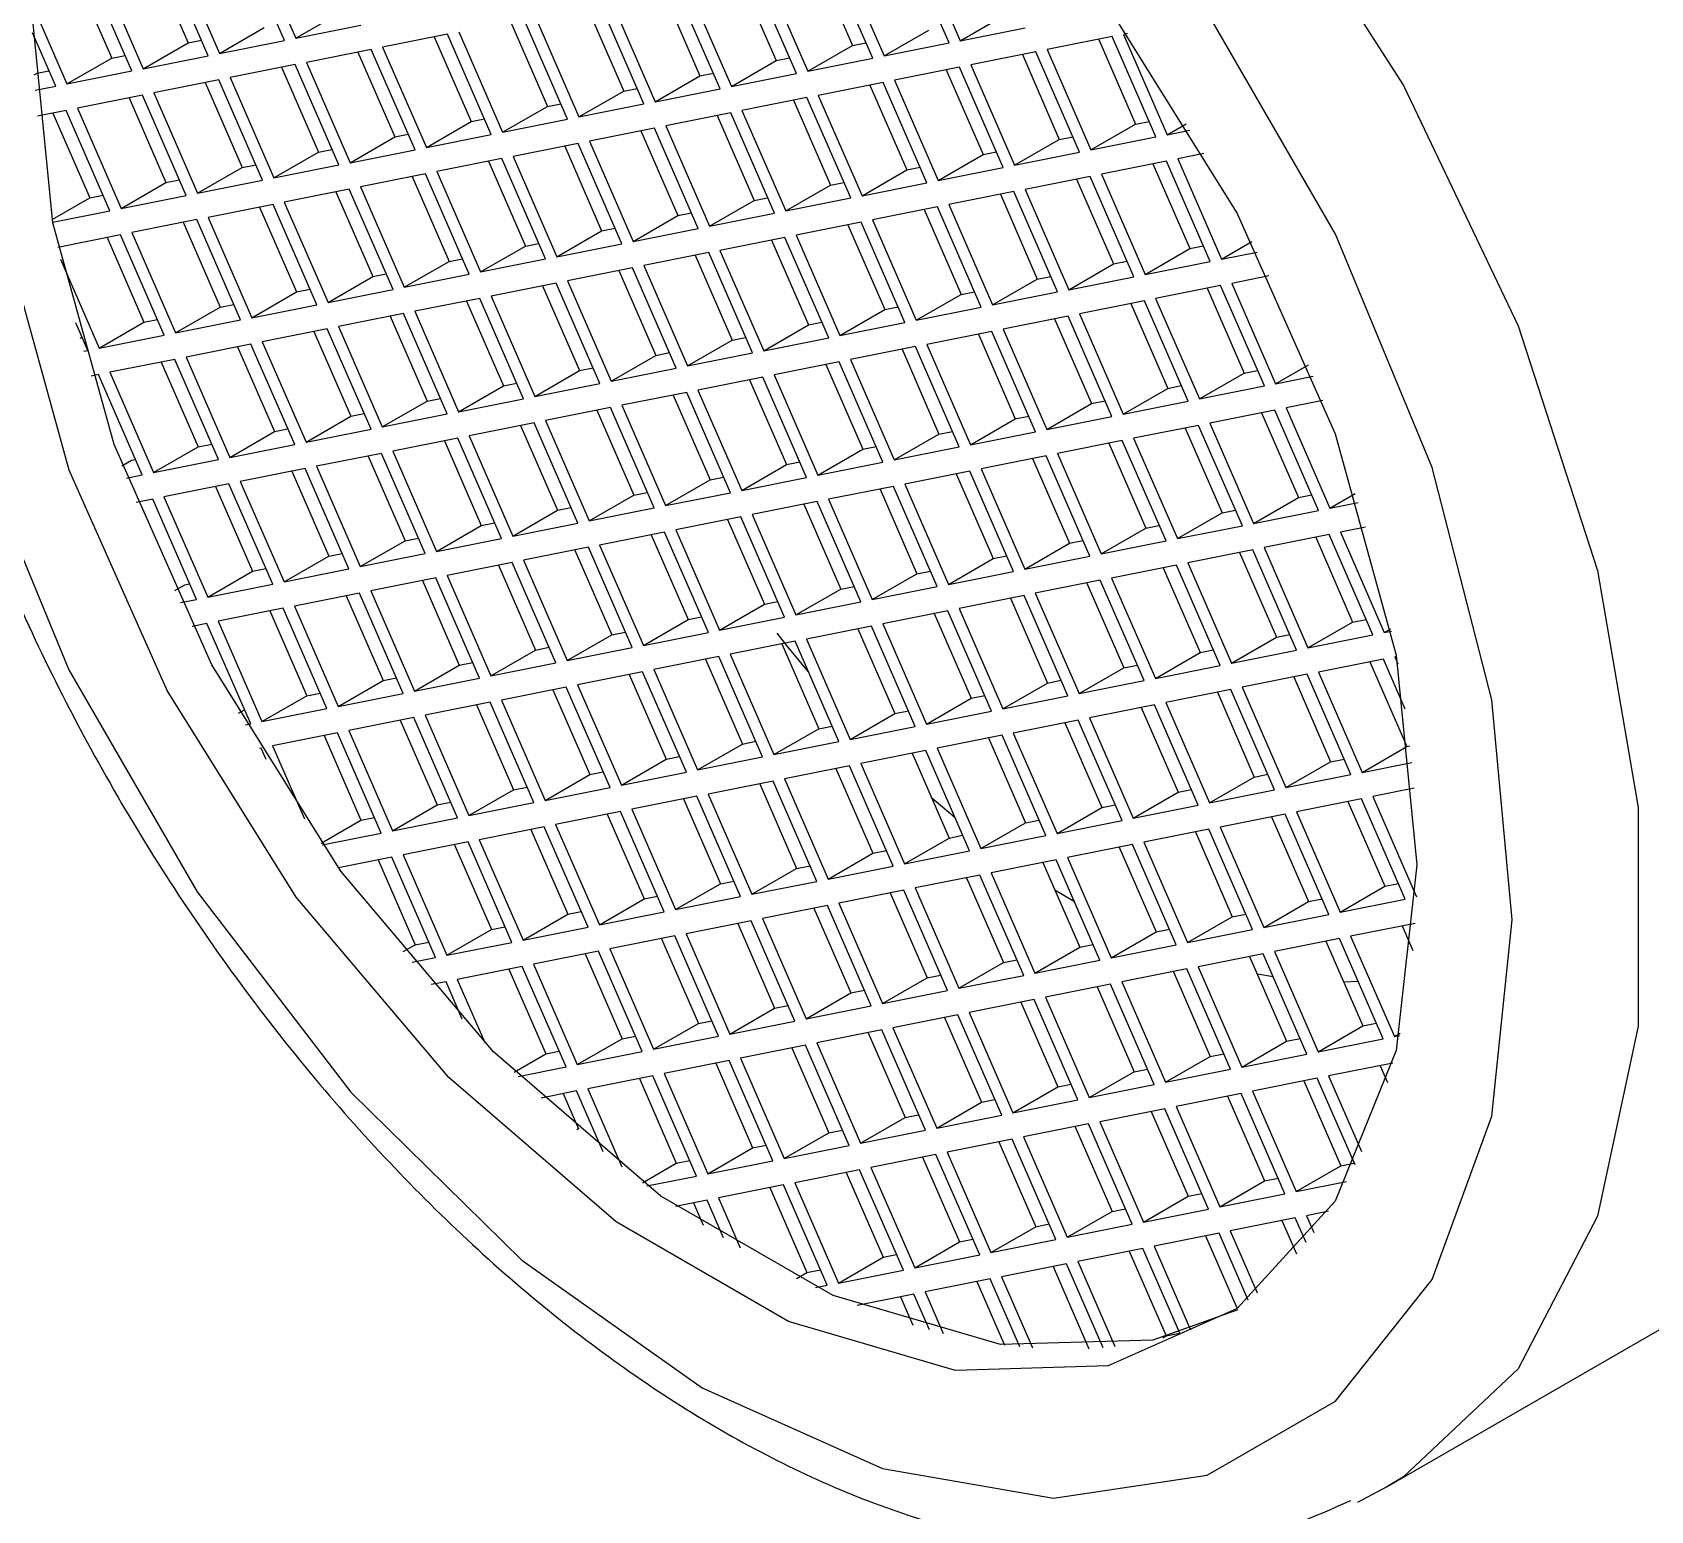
# Model space of a CAD drawing. Header units: millimetres. Extents: x 53 to 380, y 29 to 265.
# Drawn here: x 266.33 to 271.53, y 84.21 to 88.96 of the extents above; entities that cross this region are included whole.
import ezdxf

# ---------------------------------------------------------------- set-up
doc = ezdxf.new("R2010")
doc.units = ezdxf.units.MM

msp = doc.modelspace()

# ---------------------------------------------------------------- linework, layer by layer
at = {"color": 7, "linetype": 'Continuous', "lineweight": 25}
for p, q in [((267.14, 88.9324), (266.9996, 89.2544)), ((267.0359, 89.2616), (267.1763, 88.9397)), ((269.1691, 89.2535), (269.3094, 88.9316)), ((266.7116, 89.1968), (266.8302, 88.9248)), ((266.8951, 88.8835), (266.7548, 89.2054)), ((266.791, 89.2127), (266.9314, 88.8907)), ((269.0283, 88.8754), (268.8879, 89.1974)), ((268.9242, 89.2046), (269.0646, 88.8827)), ((269.2732, 88.9244), (269.1328, 89.2463)), ((266.4667, 89.1479), (266.5853, 88.8758)), ((266.6503, 88.8346), (266.5099, 89.1565)), ((266.5461, 89.1638), (266.6865, 88.8418)), ((268.7834, 88.8265), (268.6431, 89.1485)), ((268.6793, 89.1557), (268.8197, 88.8338)), ((268.8448, 89.1888), (268.9634, 88.9167)), ((268.5386, 88.7776), (268.3982, 89.0995)), ((268.4344, 89.1068), (268.5748, 88.7848)), ((268.5999, 89.1398), (268.7185, 88.8678)), ((266.3302, 89.0485), (266.4417, 88.7929)), ((268.1101, 89.042), (268.2288, 88.7699)), ((268.2937, 88.7287), (268.1533, 89.0506)), ((268.1896, 89.0578), (268.3299, 88.7359)), ((268.355, 89.0909), (268.4736, 88.8189)), ((267.1763, 88.9397), (267.32, 89.0226)), ((267.8653, 88.9931), (267.9839, 88.721)), ((268.0488, 88.6797), (267.9084, 89.0017)), ((267.9447, 89.0089), (268.0851, 88.687)), ((269.3094, 88.9316), (269.4531, 89.0146)), ((266.4054, 88.7856), (266.3307, 88.9569)), ((266.9314, 88.8907), (267.0751, 88.9737)), ((267.1763, 88.9397), (267.3849, 88.9813)), ((267.6636, 88.9528), (267.4549, 88.9111)), ((267.6204, 88.9441), (267.739, 88.6721)), ((267.8039, 88.6308), (267.6636, 88.9528)), ((267.6998, 88.96), (267.8402, 88.6381)), ((269.0646, 88.8827), (269.2083, 88.9656)), ((269.3094, 88.9316), (269.5181, 88.9733)), ((269.7967, 88.9447), (269.5881, 88.903)), ((269.9371, 88.6228), (269.7967, 88.9447)), ((269.8453, 88.9544), (269.833, 88.9519)), ((269.833, 88.9519), (269.9734, 88.63)), ((266.6865, 88.8418), (266.8302, 88.9248)), ((266.8302, 88.9248), (266.8734, 88.9334)), ((266.9314, 88.8907), (267.14, 88.9324)), ((267.4187, 88.9038), (267.2101, 88.8622)), ((267.3755, 88.8952), (267.4941, 88.6232)), ((267.5591, 88.5819), (267.4187, 88.9038)), ((267.4549, 88.9111), (267.5953, 88.5891)), ((268.8197, 88.8338), (268.9634, 88.9167)), ((268.9634, 88.9167), (269.0066, 88.9253)), ((269.0646, 88.8827), (269.2732, 88.9244)), ((269.5519, 88.8958), (269.3432, 88.8541)), ((269.5087, 88.8872), (269.6273, 88.6151)), ((269.6922, 88.5738), (269.5519, 88.8958)), ((269.5881, 88.903), (269.7285, 88.5811)), ((269.7536, 88.9361), (269.8722, 88.664)), ((266.3456, 88.8279), (266.3836, 88.8355)), ((266.4417, 88.7929), (266.5853, 88.8758)), ((266.4417, 88.7929), (266.6503, 88.8346)), ((266.5853, 88.8758), (266.6285, 88.8845)), ((266.6865, 88.8418), (266.8951, 88.8835)), ((267.1738, 88.8549), (266.9652, 88.8132)), ((267.1306, 88.8463), (267.2493, 88.5742)), ((267.3142, 88.533), (267.1738, 88.8549)), ((267.2101, 88.8622), (267.3505, 88.5402)), ((268.5748, 88.7848), (268.7185, 88.8678)), ((268.7185, 88.8678), (268.7617, 88.8764)), ((268.8197, 88.8338), (269.0283, 88.8754)), ((269.307, 88.8469), (269.0984, 88.8052)), ((269.2638, 88.8382), (269.3824, 88.5662)), ((269.4474, 88.5249), (269.307, 88.8469)), ((269.3432, 88.8541), (269.4836, 88.5322)), ((266.3362, 88.8225), (266.3456, 88.8279)), ((266.3396, 88.7725), (266.4054, 88.7856)), ((266.9289, 88.806), (266.7203, 88.7643)), ((266.8858, 88.7974), (267.0044, 88.5253)), ((267.0693, 88.484), (266.9289, 88.806)), ((266.9652, 88.8132), (267.1056, 88.4913)), ((268.3299, 88.7359), (268.4736, 88.8189)), ((268.4736, 88.8189), (268.5168, 88.8275)), ((268.5748, 88.7848), (268.7834, 88.8265)), ((269.0621, 88.7979), (268.8535, 88.7563)), ((269.0189, 88.7893), (269.1376, 88.5173)), ((269.2025, 88.476), (269.0621, 88.7979)), ((269.0984, 88.8052), (269.2387, 88.4832)), ((266.6841, 88.7571), (266.4755, 88.7154)), ((266.6409, 88.7484), (266.7595, 88.4764)), ((266.8244, 88.4351), (266.6841, 88.7571)), ((266.7203, 88.7643), (266.8607, 88.4424)), ((267.9839, 88.721), (268.0271, 88.7296)), ((268.0851, 88.687), (268.2288, 88.7699)), ((268.2288, 88.7699), (268.2719, 88.7786)), ((268.3299, 88.7359), (268.5386, 88.7776)), ((268.8172, 88.749), (268.6086, 88.7073)), ((268.7741, 88.7404), (268.8927, 88.4683)), ((268.9576, 88.4271), (268.8172, 88.749)), ((268.8535, 88.7563), (268.9939, 88.4343)), ((266.4392, 88.7081), (266.3469, 88.6897)), ((266.396, 88.6995), (266.5146, 88.4275)), ((266.5796, 88.3862), (266.4392, 88.7081)), ((266.4755, 88.7154), (266.6158, 88.3934)), ((267.739, 88.6721), (267.7822, 88.6807)), ((267.8402, 88.6381), (267.9839, 88.721)), ((267.8402, 88.6381), (268.0488, 88.6797)), ((268.0851, 88.687), (268.2937, 88.7287)), ((268.5724, 88.7001), (268.3637, 88.6584)), ((268.5292, 88.6915), (268.6478, 88.4194)), ((268.7127, 88.3781), (268.5724, 88.7001)), ((268.6086, 88.7073), (268.749, 88.3854)), ((267.4941, 88.6232), (267.5373, 88.6318)), ((267.5953, 88.5891), (267.739, 88.6721)), ((267.5953, 88.5891), (267.8039, 88.6308)), ((268.3275, 88.6512), (268.1189, 88.6095)), ((268.2843, 88.6425), (268.4029, 88.3705)), ((268.4679, 88.3292), (268.3275, 88.6512)), ((268.3637, 88.6584), (268.5041, 88.3365)), ((269.7285, 88.5811), (269.8722, 88.664)), ((269.8722, 88.664), (269.9154, 88.6727)), ((269.9734, 88.63), (270.0342, 88.6651)), ((269.9734, 88.63), (270.0467, 88.6447)), ((267.1056, 88.4913), (267.2493, 88.5742)), ((267.2493, 88.5742), (267.2924, 88.5829)), ((267.3505, 88.5402), (267.4941, 88.6232)), ((267.3505, 88.5402), (267.5591, 88.5819)), ((268.0826, 88.6022), (267.874, 88.5606)), ((268.0394, 88.5936), (268.1581, 88.3216)), ((268.223, 88.2803), (268.0826, 88.6022)), ((268.1189, 88.6095), (268.2593, 88.2875)), ((269.3824, 88.5662), (269.4256, 88.5748)), ((269.4836, 88.5322), (269.6273, 88.6151)), ((269.4836, 88.5322), (269.6922, 88.5738)), ((269.6273, 88.6151), (269.6705, 88.6237)), ((269.7285, 88.5811), (269.9371, 88.6228)), ((266.8607, 88.4424), (267.0044, 88.5253)), ((267.0044, 88.5253), (267.0476, 88.5339)), ((267.1056, 88.4913), (267.3142, 88.533)), ((267.8377, 88.5533), (267.6291, 88.5116)), ((267.7946, 88.5447), (267.9132, 88.2726)), ((267.9781, 88.2314), (267.8377, 88.5533)), ((267.874, 88.5606), (268.0144, 88.2386)), ((269.1376, 88.5173), (269.1807, 88.5259)), ((269.2387, 88.4832), (269.3824, 88.5662)), ((269.2387, 88.4832), (269.4474, 88.5249)), ((269.9709, 88.5453), (269.7623, 88.5036)), ((269.9277, 88.5366), (270.0464, 88.2646)), ((270.1113, 88.2233), (269.9709, 88.5453)), ((270.0914, 88.5693), (270.0072, 88.5525)), ((270.0072, 88.5525), (270.1476, 88.2306)), ((266.6158, 88.3934), (266.7595, 88.4764)), ((266.7595, 88.4764), (266.8027, 88.485)), ((266.8607, 88.4424), (267.0693, 88.484)), ((267.5929, 88.5044), (267.3843, 88.4627)), ((267.5497, 88.4958), (267.6683, 88.2237)), ((267.7332, 88.1824), (267.5929, 88.5044)), ((267.6291, 88.5116), (267.7695, 88.1897)), ((268.8927, 88.4683), (268.9359, 88.477)), ((268.9939, 88.4343), (269.1376, 88.5173)), ((268.9939, 88.4343), (269.2025, 88.476)), ((269.726, 88.4963), (269.5174, 88.4547)), ((269.6829, 88.4877), (269.8015, 88.2157)), ((269.8664, 88.1744), (269.726, 88.4963)), ((269.7623, 88.5036), (269.9027, 88.1816)), ((266.3946, 88.3582), (266.5146, 88.4275)), ((266.5146, 88.4275), (266.5578, 88.4361)), ((266.6158, 88.3934), (266.8244, 88.4351)), ((267.348, 88.4555), (267.1394, 88.4138)), ((267.3048, 88.4468), (267.4234, 88.1748)), ((267.4884, 88.1335), (267.348, 88.4555)), ((267.3843, 88.4627), (267.5246, 88.1408)), ((268.5041, 88.3365), (268.6478, 88.4194)), ((268.6478, 88.4194), (268.691, 88.428)), ((268.749, 88.3854), (268.8927, 88.4683)), ((268.749, 88.3854), (268.9576, 88.4271)), ((269.4812, 88.4474), (269.2725, 88.4057)), ((269.438, 88.4388), (269.5566, 88.1667)), ((269.6215, 88.1255), (269.4812, 88.4474)), ((269.5174, 88.4547), (269.6578, 88.1327)), ((266.3962, 88.3496), (266.5796, 88.3862)), ((267.1031, 88.4065), (266.8945, 88.3649)), ((267.0599, 88.3979), (267.1786, 88.1259)), ((267.2435, 88.0846), (267.1031, 88.4065)), ((267.1394, 88.4138), (267.2798, 88.0918)), ((268.2593, 88.2875), (268.4029, 88.3705)), ((268.4029, 88.3705), (268.4461, 88.3791)), ((268.5041, 88.3365), (268.7127, 88.3781)), ((269.2363, 88.3985), (269.0277, 88.3568)), ((269.1931, 88.3899), (269.3117, 88.1178)), ((269.3767, 88.0765), (269.2363, 88.3985)), ((269.2725, 88.4057), (269.4129, 88.0838)), ((266.8582, 88.3576), (266.6496, 88.3159)), ((266.6496, 88.3159), (266.79, 87.994)), ((266.8151, 88.349), (266.9337, 88.0769)), ((266.9986, 88.0357), (266.8582, 88.3576)), ((266.8945, 88.3649), (267.0349, 88.0429)), ((268.0144, 88.2386), (268.1581, 88.3216)), ((268.1581, 88.3216), (268.2012, 88.3302)), ((268.2593, 88.2875), (268.4679, 88.3292)), ((268.9914, 88.3496), (268.7828, 88.3079)), ((268.9482, 88.3409), (269.0669, 88.0689)), ((269.1318, 88.0276), (268.9914, 88.3496)), ((269.0277, 88.3568), (269.1681, 88.0349)), ((266.6134, 88.3087), (266.4124, 88.2685)), ((266.5702, 88.3001), (266.6888, 88.028)), ((266.7538, 87.9868), (266.6134, 88.3087)), ((267.7695, 88.1897), (267.9132, 88.2726)), ((267.9132, 88.2726), (267.9564, 88.2813)), ((268.0144, 88.2386), (268.223, 88.2803)), ((268.7465, 88.3006), (268.5379, 88.259)), ((268.7034, 88.292), (268.822, 88.02)), ((268.8869, 87.9787), (268.7465, 88.3006)), ((268.7828, 88.3079), (268.9232, 87.9859)), ((269.9027, 88.1816), (270.0464, 88.2646)), ((270.0464, 88.2646), (270.0895, 88.2732)), ((270.1476, 88.2306), (270.2453, 88.287)), ((266.4204, 88.2311), (266.5451, 87.9451)), ((267.5246, 88.1408), (267.6683, 88.2237)), ((267.6683, 88.2237), (267.7115, 88.2323)), ((267.7695, 88.1897), (267.9781, 88.2314)), ((268.5017, 88.2517), (268.2931, 88.21)), ((268.2931, 88.21), (268.4334, 87.8881)), ((268.4585, 88.2431), (268.5771, 87.971)), ((268.642, 87.9298), (268.5017, 88.2517)), ((268.5379, 88.259), (268.6783, 87.937)), ((269.6578, 88.1327), (269.8015, 88.2157)), ((269.8015, 88.2157), (269.8447, 88.2243)), ((269.9027, 88.1816), (270.1113, 88.2233)), ((270.1476, 88.2306), (270.2622, 88.2535)), ((267.2798, 88.0918), (267.4234, 88.1748)), ((267.4234, 88.1748), (267.4666, 88.1834)), ((267.5246, 88.1408), (267.7332, 88.1824)), ((268.2568, 88.2028), (268.0482, 88.1611)), ((268.0482, 88.1611), (268.1886, 87.8392)), ((268.2136, 88.1942), (268.3322, 87.9221)), ((268.3972, 87.8808), (268.2568, 88.2028)), ((269.4129, 88.0838), (269.5566, 88.1667)), ((269.5566, 88.1667), (269.5998, 88.1754)), ((269.6578, 88.1327), (269.8664, 88.1744)), ((270.2998, 88.1767), (270.1813, 88.153)), ((267.0349, 88.0429), (267.1786, 88.1259)), ((267.1786, 88.1259), (267.2217, 88.1345)), ((267.2798, 88.0918), (267.4884, 88.1335)), ((268.0119, 88.1539), (267.8033, 88.1122)), ((267.8033, 88.1122), (267.9437, 87.7902)), ((267.9687, 88.1452), (268.0874, 87.8732)), ((268.1523, 87.8319), (268.0119, 88.1539)), ((269.1681, 88.0349), (269.3117, 88.1178)), ((269.3117, 88.1178), (269.3549, 88.1264)), ((269.4129, 88.0838), (269.6215, 88.1255)), ((270.1451, 88.1458), (269.9365, 88.1041)), ((270.1019, 88.1372), (270.2205, 87.8651)), ((270.2855, 87.8239), (270.1451, 88.1458)), ((270.1813, 88.153), (270.3217, 87.8311)), ((266.79, 87.994), (266.9337, 88.0769)), ((266.9337, 88.0769), (266.9769, 88.0856)), ((267.0349, 88.0429), (267.2435, 88.0846)), ((267.5222, 88.056), (267.3136, 88.0143)), ((267.6626, 87.7341), (267.5222, 88.056)), ((267.767, 88.1049), (267.5584, 88.0633)), ((267.5584, 88.0633), (267.6988, 87.7413)), ((267.7239, 88.0963), (267.8425, 87.8243)), ((267.9074, 87.783), (267.767, 88.1049)), ((268.9232, 87.9859), (269.0669, 88.0689)), ((269.0669, 88.0689), (269.11, 88.0775)), ((269.1681, 88.0349), (269.3767, 88.0765)), ((269.9002, 88.0969), (269.6916, 88.0552)), ((269.6916, 88.0552), (269.832, 87.7333)), ((269.857, 88.0883), (269.9757, 87.8162)), ((270.0406, 87.7749), (269.9002, 88.0969)), ((269.9365, 88.1041), (270.0769, 87.7822)), ((266.5089, 87.9378), (266.4704, 88.0262)), ((266.5451, 87.9451), (266.6888, 88.028)), ((266.6888, 88.028), (266.732, 88.0366)), ((266.79, 87.994), (266.9986, 88.0357)), ((267.2773, 88.0071), (267.0687, 87.9654)), ((267.4177, 87.6852), (267.2773, 88.0071)), ((267.3136, 88.0143), (267.4539, 87.6924)), ((267.479, 88.0474), (267.5976, 87.7753)), ((268.6783, 87.937), (268.822, 88.02)), ((268.822, 88.02), (268.8652, 88.0286)), ((268.9232, 87.9859), (269.1318, 88.0276)), ((269.6553, 88.048), (269.4467, 88.0063)), ((269.4467, 88.0063), (269.5871, 87.6843)), ((269.6122, 88.0393), (269.7308, 87.7673)), ((269.7957, 87.726), (269.6553, 88.048)), ((266.4839, 87.9768), (266.4903, 87.9804)), ((266.5451, 87.9451), (266.7538, 87.9868)), ((267.0324, 87.9582), (266.8238, 87.9165)), ((267.1728, 87.6362), (267.0324, 87.9582)), ((267.0687, 87.9654), (267.2091, 87.6435)), ((267.2341, 87.9985), (267.3528, 87.7264)), ((268.4334, 87.8881), (268.5771, 87.971)), ((268.5771, 87.971), (268.6203, 87.9797)), ((268.6783, 87.937), (268.8869, 87.9787)), ((269.1656, 87.9501), (268.957, 87.9084)), ((269.306, 87.6282), (269.1656, 87.9501)), ((269.4105, 87.999), (269.2019, 87.9574)), ((269.2019, 87.9574), (269.3422, 87.6354)), ((269.3673, 87.9904), (269.4859, 87.7184)), ((269.5508, 87.6771), (269.4105, 87.999)), ((266.4958, 87.9352), (266.5089, 87.9378)), ((266.7876, 87.9092), (266.5789, 87.8676)), ((266.7444, 87.9006), (266.863, 87.6286)), ((266.9279, 87.5873), (266.7876, 87.9092)), ((266.8238, 87.9165), (266.9642, 87.5945)), ((266.9893, 87.9495), (267.1079, 87.6775)), ((268.1886, 87.8392), (268.3322, 87.9221)), ((268.3322, 87.9221), (268.3754, 87.9307)), ((268.4334, 87.8881), (268.642, 87.9298)), ((268.9207, 87.9012), (268.7121, 87.8595)), ((269.0611, 87.5792), (268.9207, 87.9012)), ((268.957, 87.9084), (269.0974, 87.5865)), ((269.1224, 87.9415), (269.241, 87.6694)), ((266.5427, 87.8603), (266.5196, 87.8557)), ((266.6831, 87.5384), (266.5427, 87.8603)), ((266.5789, 87.8676), (266.7193, 87.5456)), ((267.9437, 87.7902), (268.0874, 87.8732)), ((268.0874, 87.8732), (268.1305, 87.8818)), ((268.1886, 87.8392), (268.3972, 87.8808)), ((268.6758, 87.8523), (268.4672, 87.8106)), ((268.8162, 87.5303), (268.6758, 87.8523)), ((268.7121, 87.8595), (268.8525, 87.5376)), ((268.8775, 87.8926), (268.9962, 87.6205)), ((270.0769, 87.7822), (270.2205, 87.8651)), ((270.2205, 87.8651), (270.2637, 87.8738)), ((270.3217, 87.8311), (270.427, 87.8919)), ((270.3217, 87.8311), (270.442, 87.8551)), ((267.6988, 87.7413), (267.8425, 87.8243)), ((267.8425, 87.8243), (267.8857, 87.8329)), ((267.9437, 87.7902), (268.1523, 87.8319)), ((268.431, 87.8033), (268.2224, 87.7617)), ((268.3878, 87.7947), (268.5064, 87.5227)), ((268.5714, 87.4814), (268.431, 87.8033)), ((268.4672, 87.8106), (268.6076, 87.4886)), ((268.6327, 87.8436), (268.7513, 87.5716)), ((269.832, 87.7333), (269.9757, 87.8162)), ((269.9757, 87.8162), (270.0188, 87.8248)), ((270.0769, 87.7822), (270.2855, 87.8239)), ((267.4539, 87.6924), (267.5976, 87.7753)), ((267.5976, 87.7753), (267.6408, 87.784)), ((267.6988, 87.7413), (267.9074, 87.783)), ((268.1861, 87.7544), (267.9775, 87.7127)), ((268.1429, 87.7458), (268.2616, 87.4737)), ((268.3265, 87.4325), (268.1861, 87.7544)), ((268.2224, 87.7617), (268.3627, 87.4397)), ((269.5871, 87.6843), (269.7308, 87.7673)), ((269.7308, 87.7673), (269.774, 87.7759)), ((269.832, 87.7333), (270.0406, 87.7749)), ((270.3193, 87.7464), (270.1107, 87.7047)), ((270.4596, 87.4244), (270.3193, 87.7464)), ((270.4727, 87.777), (270.3555, 87.7536)), ((270.3555, 87.7536), (270.4959, 87.4317)), ((267.2091, 87.6435), (267.3528, 87.7264)), ((267.3528, 87.7264), (267.3959, 87.735)), ((267.4539, 87.6924), (267.6626, 87.7341)), ((267.9412, 87.7055), (267.7326, 87.6638)), ((267.8981, 87.6969), (268.0167, 87.4248)), ((268.0816, 87.3836), (267.9412, 87.7055)), ((267.9775, 87.7127), (268.1179, 87.3908)), ((269.3422, 87.6354), (269.4859, 87.7184)), ((269.4859, 87.7184), (269.5291, 87.727)), ((269.5871, 87.6843), (269.7957, 87.726)), ((270.0744, 87.6974), (269.8658, 87.6558)), ((270.2148, 87.3755), (270.0744, 87.6974)), ((270.1107, 87.7047), (270.251, 87.3827)), ((270.2761, 87.7377), (270.3947, 87.4657)), ((266.9642, 87.5945), (267.1079, 87.6775)), ((267.1079, 87.6775), (267.151, 87.6861)), ((267.2091, 87.6435), (267.4177, 87.6852)), ((267.6964, 87.6566), (267.4877, 87.6149)), ((267.6532, 87.6479), (267.7718, 87.3759)), ((267.8367, 87.3346), (267.6964, 87.6566)), ((267.7326, 87.6638), (267.873, 87.3419)), ((269.0974, 87.5865), (269.241, 87.6694)), ((269.241, 87.6694), (269.2842, 87.6781)), ((269.3422, 87.6354), (269.5508, 87.6771)), ((269.8295, 87.6485), (269.6209, 87.6068)), ((269.7863, 87.6399), (269.905, 87.3678)), ((269.9699, 87.3266), (269.8295, 87.6485)), ((269.8658, 87.6558), (270.0062, 87.3338)), ((270.0312, 87.6888), (270.1498, 87.4168)), ((266.649, 87.5858), (266.6613, 87.5883)), ((266.7193, 87.5456), (266.863, 87.6286)), ((266.7193, 87.5456), (266.9279, 87.5873)), ((266.863, 87.6286), (266.9062, 87.6372)), ((266.9642, 87.5945), (267.1728, 87.6362)), ((267.4515, 87.6076), (267.2429, 87.566)), ((267.4083, 87.599), (267.5269, 87.327)), ((267.5919, 87.2857), (267.4515, 87.6076)), ((267.4877, 87.6149), (267.6281, 87.2929)), ((268.8525, 87.5376), (268.9962, 87.6205)), ((268.9962, 87.6205), (269.0393, 87.6291)), ((269.0974, 87.5865), (269.306, 87.6282)), ((269.5846, 87.5996), (269.376, 87.5579)), ((269.5415, 87.591), (269.6601, 87.3189)), ((269.725, 87.2776), (269.5846, 87.5996)), ((269.6209, 87.6068), (269.7613, 87.2849)), ((266.6181, 87.568), (266.649, 87.5858)), ((266.6331, 87.5284), (266.6831, 87.5384)), ((267.2066, 87.5587), (266.998, 87.517)), ((267.1634, 87.5501), (267.2821, 87.278)), ((267.347, 87.2368), (267.2066, 87.5587)), ((267.2429, 87.566), (267.3832, 87.244)), ((268.6076, 87.4886), (268.7513, 87.5716)), ((268.7513, 87.5716), (268.7945, 87.5802)), ((268.8525, 87.5376), (269.0611, 87.5792)), ((269.3398, 87.5507), (269.1312, 87.509)), ((269.2966, 87.542), (269.4152, 87.27)), ((269.4802, 87.2287), (269.3398, 87.5507)), ((269.376, 87.5579), (269.5164, 87.236)), ((266.9617, 87.5098), (266.7531, 87.4681)), ((266.9186, 87.5012), (267.0372, 87.2291)), ((267.1021, 87.1879), (266.9617, 87.5098)), ((266.998, 87.517), (267.1384, 87.1951)), ((268.2616, 87.4737), (268.3047, 87.4824)), ((268.3627, 87.4397), (268.5064, 87.5227)), ((268.5064, 87.5227), (268.5496, 87.5313)), ((268.6076, 87.4886), (268.8162, 87.5303)), ((269.0949, 87.5017), (268.8863, 87.4601)), ((269.0517, 87.4931), (269.1704, 87.2211)), ((269.2353, 87.1798), (269.0949, 87.5017)), ((269.1312, 87.509), (269.2715, 87.187)), ((266.7169, 87.4609), (266.6639, 87.4503)), ((266.8572, 87.1389), (266.7169, 87.4609)), ((266.7531, 87.4681), (266.8935, 87.1462)), ((268.0167, 87.4248), (268.0599, 87.4334)), ((268.1179, 87.3908), (268.2616, 87.4737)), ((268.1179, 87.3908), (268.3265, 87.4325)), ((268.3627, 87.4397), (268.5714, 87.4814)), ((268.85, 87.4528), (268.6414, 87.4111)), ((268.8069, 87.4442), (268.9255, 87.1721)), ((268.9904, 87.1309), (268.85, 87.4528)), ((268.8863, 87.4601), (269.0267, 87.1381)), ((270.251, 87.3827), (270.3947, 87.4657)), ((270.3947, 87.4657), (270.4379, 87.4743)), ((270.4959, 87.4317), (270.5772, 87.4786)), ((270.4959, 87.4317), (270.5862, 87.4497)), ((267.7718, 87.3759), (267.815, 87.3845)), ((267.873, 87.3419), (268.0167, 87.4248)), ((267.873, 87.3419), (268.0816, 87.3836)), ((268.6052, 87.4039), (268.3965, 87.3622)), ((268.562, 87.3953), (268.6806, 87.1232)), ((268.7455, 87.082), (268.6052, 87.4039)), ((268.6414, 87.4111), (268.7818, 87.0892)), ((270.0062, 87.3338), (270.1498, 87.4168)), ((270.1498, 87.4168), (270.193, 87.4254)), ((270.251, 87.3827), (270.4596, 87.4244)), ((267.3832, 87.244), (267.5269, 87.327)), ((267.5269, 87.327), (267.5701, 87.3356)), ((267.6281, 87.2929), (267.7718, 87.3759)), ((267.6281, 87.2929), (267.8367, 87.3346)), ((268.3603, 87.355), (268.1517, 87.3133)), ((268.3171, 87.3463), (268.4357, 87.0743)), ((268.5007, 87.033), (268.3603, 87.355)), ((268.3965, 87.3622), (268.5369, 87.0403)), ((269.6601, 87.3189), (269.7033, 87.3275)), ((269.7613, 87.2849), (269.905, 87.3678)), ((269.7613, 87.2849), (269.9699, 87.3266)), ((269.905, 87.3678), (269.9481, 87.3765)), ((270.0062, 87.3338), (270.2148, 87.3755)), ((270.4934, 87.3469), (270.2848, 87.3052)), ((270.4503, 87.3383), (270.5689, 87.0662)), ((270.6338, 87.025), (270.4934, 87.3469)), ((270.61, 87.3702), (270.5297, 87.3542)), ((270.5297, 87.3542), (270.6701, 87.0322)), ((267.1384, 87.1951), (267.2821, 87.278)), ((267.2821, 87.278), (267.3252, 87.2867)), ((267.3832, 87.244), (267.5919, 87.2857)), ((268.1154, 87.306), (267.9068, 87.2644)), ((268.0722, 87.2974), (268.1909, 87.0254)), ((268.2558, 86.9841), (268.1154, 87.306)), ((268.1517, 87.3133), (268.292, 86.9913)), ((269.4152, 87.27), (269.4584, 87.2786)), ((269.5164, 87.236), (269.6601, 87.3189)), ((269.5164, 87.236), (269.725, 87.2776)), ((270.2486, 87.298), (270.04, 87.2563)), ((270.2054, 87.2894), (270.324, 87.0173)), ((270.389, 86.976), (270.2486, 87.298)), ((270.2848, 87.3052), (270.4252, 86.9833)), ((266.8935, 87.1462), (267.0372, 87.2291)), ((267.0372, 87.2291), (267.0804, 87.2377)), ((267.1384, 87.1951), (267.347, 87.2368)), ((267.8705, 87.2571), (267.6619, 87.2154)), ((267.8274, 87.2485), (267.946, 86.9764)), ((268.0109, 86.9352), (267.8705, 87.2571)), ((267.9068, 87.2644), (268.0472, 86.9424)), ((269.1704, 87.2211), (269.2135, 87.2297)), ((269.2715, 87.187), (269.4152, 87.27)), ((269.2715, 87.187), (269.4802, 87.2287)), ((270.0037, 87.2491), (269.7951, 87.2074)), ((269.9605, 87.2404), (270.0792, 86.9684)), ((270.1441, 86.9271), (270.0037, 87.2491)), ((270.04, 87.2563), (270.1803, 86.9344)), ((266.7878, 87.1672), (266.8199, 87.1857)), ((266.8199, 87.1857), (266.8355, 87.1888)), ((266.8935, 87.1462), (267.1021, 87.1879)), ((267.6257, 87.2082), (267.417, 87.1665)), ((267.5825, 87.1996), (267.7011, 86.9275)), ((267.766, 86.8863), (267.6257, 87.2082)), ((267.6619, 87.2154), (267.8023, 86.8935)), ((268.7818, 87.0892), (268.9255, 87.1721)), ((268.9255, 87.1721), (268.9687, 87.1808)), ((269.0267, 87.1381), (269.1704, 87.2211)), ((269.0267, 87.1381), (269.2353, 87.1798)), ((269.7588, 87.2001), (269.5502, 87.1585)), ((269.7157, 87.1915), (269.8343, 86.9195)), ((269.8992, 86.8782), (269.7588, 87.2001)), ((269.7951, 87.2074), (269.9355, 86.8854)), ((266.8061, 87.1287), (266.8572, 87.1389)), ((267.3808, 87.1593), (267.1722, 87.1176)), ((267.3376, 87.1506), (267.4562, 86.8786)), ((267.5212, 86.8373), (267.3808, 87.1593)), ((267.417, 87.1665), (267.5574, 86.8446)), ((268.5369, 87.0403), (268.6806, 87.1232)), ((268.6806, 87.1232), (268.7238, 87.1318)), ((268.7818, 87.0892), (268.9904, 87.1309)), ((269.514, 87.1512), (269.3053, 87.1095)), ((269.4708, 87.1426), (269.5894, 86.8705)), ((269.6543, 86.8293), (269.514, 87.1512)), ((269.5502, 87.1585), (269.6906, 86.8365)), ((267.1359, 87.1103), (266.9273, 87.0687)), ((266.9273, 87.0687), (267.0677, 86.7467)), ((267.0927, 87.1017), (267.2114, 86.8297)), ((267.2763, 86.7884), (267.1359, 87.1103)), ((267.1722, 87.1176), (267.3126, 86.7957)), ((268.292, 86.9913), (268.4357, 87.0743)), ((268.4357, 87.0743), (268.4789, 87.0829)), ((268.5369, 87.0403), (268.7455, 87.082)), ((269.2691, 87.1023), (269.0605, 87.0606)), ((269.2259, 87.0937), (269.3445, 86.8216)), ((269.4095, 86.7804), (269.2691, 87.1023)), ((269.3053, 87.1095), (269.4457, 86.7876)), ((270.5689, 87.0662), (270.6121, 87.0749)), ((266.891, 87.0614), (266.8438, 87.052)), ((267.0314, 86.7395), (266.891, 87.0614)), ((268.0472, 86.9424), (268.1909, 87.0254)), ((268.1909, 87.0254), (268.234, 87.034)), ((268.292, 86.9913), (268.5007, 87.033)), ((269.0242, 87.0534), (268.8156, 87.0117)), ((268.981, 87.0447), (269.0997, 86.7727)), ((269.1646, 86.7314), (269.0242, 87.0534)), ((269.0605, 87.0606), (269.2009, 86.7387)), ((270.1803, 86.9344), (270.324, 87.0173)), ((270.324, 87.0173), (270.3672, 87.0259)), ((270.4252, 86.9833), (270.5689, 87.0662)), ((270.4252, 86.9833), (270.6338, 87.025)), ((270.6701, 87.0322), (270.6916, 87.0446)), ((270.6701, 87.0322), (270.6933, 87.0368)), ((267.8023, 86.8935), (267.946, 86.9764)), ((267.946, 86.9764), (267.9892, 86.9851)), ((268.0472, 86.9424), (268.2558, 86.9841)), ((268.7793, 87.0044), (268.5707, 86.9628)), ((268.5707, 86.9628), (268.7111, 86.6408)), ((268.7362, 86.9958), (268.8548, 86.7238)), ((268.9197, 86.6825), (268.7793, 87.0044)), ((268.8156, 87.0117), (268.956, 86.6897)), ((269.9355, 86.8854), (270.0792, 86.9684)), ((270.0792, 86.9684), (270.1223, 86.977)), ((270.1803, 86.9344), (270.389, 86.976)), ((267.5574, 86.8446), (267.7011, 86.9275)), ((267.7011, 86.9275), (267.7443, 86.9361)), ((267.8023, 86.8935), (268.0109, 86.9352)), ((268.5345, 86.9555), (268.3258, 86.9138)), ((268.3258, 86.9138), (268.4662, 86.5919)), ((268.4913, 86.9469), (268.6099, 86.6748)), ((268.6748, 86.6336), (268.5345, 86.9555)), ((269.6906, 86.8365), (269.8343, 86.9195)), ((269.8343, 86.9195), (269.8775, 86.9281)), ((269.9355, 86.8854), (270.1441, 86.9271)), ((270.6676, 86.9475), (270.459, 86.9058)), ((270.6245, 86.9388), (270.7431, 86.6668)), ((270.7377, 86.7868), (270.6676, 86.9475)), ((270.7094, 86.9558), (270.7039, 86.9547)), ((270.7039, 86.9547), (270.7139, 86.9318)), ((267.3126, 86.7957), (267.4562, 86.8786)), ((267.4562, 86.8786), (267.4994, 86.8872)), ((267.5574, 86.8446), (267.766, 86.8863)), ((268.2896, 86.9066), (268.081, 86.8649)), ((268.081, 86.8649), (268.2214, 86.543)), ((268.2464, 86.898), (268.365, 86.6259)), ((268.43, 86.5847), (268.2896, 86.9066)), ((269.4457, 86.7876), (269.5894, 86.8705)), ((269.5894, 86.8705), (269.6326, 86.8792)), ((269.6906, 86.8365), (269.8992, 86.8782)), ((270.4228, 86.8985), (270.2141, 86.8569)), ((270.3796, 86.8899), (270.4982, 86.6179)), ((270.5631, 86.5766), (270.4228, 86.8985)), ((270.459, 86.9058), (270.5994, 86.5838)), ((267.0677, 86.7467), (267.2114, 86.8297)), ((267.2114, 86.8297), (267.2545, 86.8383)), ((267.3126, 86.7957), (267.5212, 86.8373)), ((267.7998, 86.8087), (267.5912, 86.7671)), ((267.9402, 86.4868), (267.7998, 86.8087)), ((268.0447, 86.8577), (267.8361, 86.816)), ((267.8361, 86.816), (267.9765, 86.4941)), ((268.0015, 86.849), (268.1202, 86.577)), ((268.1851, 86.5357), (268.0447, 86.8577)), ((269.2009, 86.7387), (269.3445, 86.8216)), ((269.3445, 86.8216), (269.3877, 86.8302)), ((269.4457, 86.7876), (269.6543, 86.8293)), ((270.1779, 86.8496), (269.9693, 86.8079)), ((269.9693, 86.8079), (270.1097, 86.486)), ((270.1347, 86.841), (270.2533, 86.5689)), ((270.3183, 86.5277), (270.1779, 86.8496)), ((270.2141, 86.8569), (270.3545, 86.5349)), ((266.9928, 86.7742), (267.0116, 86.785)), ((267.0677, 86.7467), (267.2763, 86.7884)), ((267.555, 86.7598), (267.3464, 86.7181)), ((267.6953, 86.4379), (267.555, 86.7598)), ((267.5912, 86.7671), (267.7316, 86.4451)), ((267.7567, 86.8001), (267.8753, 86.5281)), ((268.956, 86.6897), (269.0997, 86.7727)), ((269.0997, 86.7727), (269.1428, 86.7813)), ((269.2009, 86.7387), (269.4095, 86.7804)), ((269.933, 86.8007), (269.7244, 86.759)), ((269.7244, 86.759), (269.8648, 86.4371)), ((269.8898, 86.7921), (270.0085, 86.52)), ((270.0734, 86.4788), (269.933, 86.8007)), ((267.0147, 86.7362), (267.0314, 86.7395)), ((267.3101, 86.7109), (267.1015, 86.6692)), ((267.4505, 86.389), (267.3101, 86.7109)), ((267.3464, 86.7181), (267.4867, 86.3962)), ((267.5118, 86.7512), (267.6304, 86.4792)), ((268.7111, 86.6408), (268.8548, 86.7238)), ((268.8548, 86.7238), (268.898, 86.7324)), ((268.956, 86.6897), (269.1646, 86.7314)), ((269.6881, 86.7518), (269.4795, 86.7101)), ((269.4795, 86.7101), (269.6199, 86.3882)), ((269.645, 86.7431), (269.7636, 86.4711)), ((269.8285, 86.4298), (269.6881, 86.7518)), ((267.0652, 86.662), (267.0595, 86.6608)), ((267.0814, 86.6248), (267.0652, 86.662)), ((267.1015, 86.6692), (267.2039, 86.4343)), ((267.2669, 86.7023), (267.3855, 86.4302)), ((268.4662, 86.5919), (268.6099, 86.6748)), ((268.6099, 86.6748), (268.6531, 86.6835)), ((268.7111, 86.6408), (268.9197, 86.6825)), ((269.1984, 86.6539), (268.9898, 86.6122)), ((269.3388, 86.332), (269.1984, 86.6539)), ((269.4433, 86.7028), (269.2347, 86.6612)), ((269.2347, 86.6612), (269.375, 86.3392)), ((269.4001, 86.6942), (269.5187, 86.4222)), ((269.5836, 86.3809), (269.4433, 86.7028)), ((270.5994, 86.5838), (270.7431, 86.6668)), ((270.7431, 86.6668), (270.753, 86.6688)), ((268.2214, 86.543), (268.365, 86.6259)), ((268.365, 86.6259), (268.4082, 86.6346)), ((268.4662, 86.5919), (268.6748, 86.6336)), ((268.9535, 86.605), (268.7449, 86.5633)), ((269.0939, 86.2831), (268.9535, 86.605)), ((268.9898, 86.6122), (269.1302, 86.2903)), ((269.1552, 86.6453), (269.2738, 86.3732)), ((270.3545, 86.5349), (270.4982, 86.6179)), ((270.4982, 86.6179), (270.5414, 86.6265)), ((270.5994, 86.5838), (270.7586, 86.6157)), ((267.9765, 86.4941), (268.1202, 86.577)), ((268.1202, 86.577), (268.1633, 86.5856)), ((268.2214, 86.543), (268.43, 86.5847)), ((268.7086, 86.5561), (268.5, 86.5144)), ((268.6655, 86.5474), (268.7841, 86.2754)), ((268.849, 86.2341), (268.7086, 86.5561)), ((268.7449, 86.5633), (268.8853, 86.2414)), ((268.9103, 86.5964), (269.029, 86.3243)), ((270.1097, 86.486), (270.2533, 86.5689)), ((270.2533, 86.5689), (270.2965, 86.5776)), ((270.3545, 86.5349), (270.5631, 86.5766)), ((267.7316, 86.4451), (267.8753, 86.5281)), ((267.8753, 86.5281), (267.9185, 86.5367)), ((267.9765, 86.4941), (268.1851, 86.5357)), ((268.4638, 86.5071), (268.2552, 86.4655)), ((268.4206, 86.4985), (268.5392, 86.2265)), ((268.6041, 86.1852), (268.4638, 86.5071)), ((268.5, 86.5144), (268.6404, 86.1925)), ((269.2927, 86.4376), (269.2181, 86.5012)), ((269.8648, 86.4371), (270.0085, 86.52)), ((270.0085, 86.52), (270.0516, 86.5286)), ((270.1097, 86.486), (270.3183, 86.5277)), ((270.5969, 86.4991), (270.3883, 86.4574)), ((270.7373, 86.1772), (270.5969, 86.4991)), ((270.7659, 86.5328), (270.6332, 86.5063)), ((270.6332, 86.5063), (270.7735, 86.1845)), ((267.4867, 86.3962), (267.6304, 86.4792)), ((267.6304, 86.4792), (267.6736, 86.4878)), ((267.7316, 86.4451), (267.9402, 86.4868)), ((268.2189, 86.4582), (268.0103, 86.4165)), ((268.1757, 86.4496), (268.2943, 86.1776)), ((268.3593, 86.1363), (268.2189, 86.4582)), ((268.2552, 86.4655), (268.3955, 86.1435)), ((269.6199, 86.3882), (269.7636, 86.4711)), ((269.7636, 86.4711), (269.8068, 86.4797)), ((269.8648, 86.4371), (270.0734, 86.4788)), ((270.3521, 86.4502), (270.1435, 86.4085)), ((270.4924, 86.1282), (270.3521, 86.4502)), ((270.3883, 86.4574), (270.5287, 86.1355)), ((270.5538, 86.4905), (270.6724, 86.2184)), ((267.2574, 86.3562), (267.3855, 86.4302)), ((267.3855, 86.4302), (267.4287, 86.4389)), ((267.4867, 86.3962), (267.6953, 86.4379)), ((267.974, 86.4093), (267.7654, 86.3676)), ((267.9308, 86.4007), (268.0495, 86.1286)), ((268.1144, 86.0874), (267.974, 86.4093)), ((268.0103, 86.4165), (268.1507, 86.0946)), ((269.375, 86.3392), (269.5187, 86.4222)), ((269.5187, 86.4222), (269.5619, 86.4308)), ((269.6199, 86.3882), (269.8285, 86.4298)), ((270.1072, 86.4012), (269.8986, 86.3596)), ((270.064, 86.3926), (270.1826, 86.1206)), ((270.2476, 86.0793), (270.1072, 86.4012)), ((270.1435, 86.4085), (270.2838, 86.0865)), ((270.3089, 86.4415), (270.4275, 86.1695)), ((267.261, 86.3511), (267.4505, 86.389)), ((267.7291, 86.3604), (267.5205, 86.3187)), ((267.686, 86.3517), (267.8046, 86.0797)), ((267.8695, 86.0384), (267.7291, 86.3604)), ((267.7654, 86.3676), (267.9058, 86.0457)), ((269.1302, 86.2903), (269.2738, 86.3732)), ((269.2738, 86.3732), (269.317, 86.3819)), ((269.375, 86.3392), (269.5836, 86.3809)), ((269.8623, 86.3523), (269.6537, 86.3106)), ((269.8191, 86.3437), (269.9378, 86.0716)), ((270.0027, 86.0304), (269.8623, 86.3523)), ((269.8986, 86.3596), (270.039, 86.0376)), ((267.4843, 86.3114), (267.3134, 86.2773)), ((267.4411, 86.3028), (267.5597, 86.0308)), ((267.6247, 85.9895), (267.4843, 86.3114)), ((267.5205, 86.3187), (267.6609, 85.9968)), ((268.8853, 86.2414), (269.029, 86.3243)), ((269.029, 86.3243), (269.0721, 86.3329)), ((269.1302, 86.2903), (269.3388, 86.332)), ((269.6174, 86.3034), (269.4088, 86.2617)), ((269.5743, 86.2948), (269.6929, 86.0227)), ((269.7578, 85.9815), (269.6174, 86.3034)), ((269.6537, 86.3106), (269.7941, 85.9887)), ((268.6404, 86.1925), (268.7841, 86.2754)), ((268.7841, 86.2754), (268.8273, 86.284)), ((268.8853, 86.2414), (269.0939, 86.2831)), ((269.3726, 86.2545), (269.164, 86.2128)), ((269.3294, 86.2458), (269.448, 85.9738)), ((269.5129, 85.9325), (269.3726, 86.2545)), ((269.4088, 86.2617), (269.5492, 85.9398)), ((268.2943, 86.1776), (268.3375, 86.1862)), ((268.3955, 86.1435), (268.5392, 86.2265)), ((268.3955, 86.1435), (268.6041, 86.1852)), ((268.5392, 86.2265), (268.5824, 86.2351)), ((268.6404, 86.1925), (268.849, 86.2341)), ((269.1277, 86.2055), (268.9191, 86.1639)), ((269.0845, 86.1969), (269.2031, 85.9249)), ((269.2681, 85.8836), (269.1277, 86.2055)), ((269.164, 86.2128), (269.3043, 85.8909)), ((269.6765, 86.1679), (269.6129, 86.2062)), ((270.5287, 86.1355), (270.6724, 86.2184)), ((270.6724, 86.2184), (270.7156, 86.227)), ((268.0495, 86.1286), (268.0926, 86.1373)), ((268.1507, 86.0946), (268.2943, 86.1776)), ((268.1507, 86.0946), (268.3593, 86.1363)), ((268.8828, 86.1566), (268.6742, 86.1149)), ((268.8396, 86.148), (268.9583, 85.876)), ((269.0232, 85.8347), (268.8828, 86.1566)), ((268.9191, 86.1639), (269.0595, 85.8419)), ((270.2838, 86.0865), (270.4275, 86.1695)), ((270.4275, 86.1695), (270.4707, 86.1781)), ((270.5287, 86.1355), (270.7373, 86.1772)), ((270.6787, 84.2908), (273.8781, 86.1377)), ((267.6609, 85.9968), (267.8046, 86.0797)), ((267.8046, 86.0797), (267.8478, 86.0883)), ((267.9058, 86.0457), (268.0495, 86.1286)), ((267.9058, 86.0457), (268.1144, 86.0874)), ((268.6379, 86.1077), (268.4293, 86.066)), ((268.5948, 86.0991), (268.7134, 85.827)), ((268.7783, 85.7858), (268.6379, 86.1077)), ((268.6742, 86.1149), (268.8146, 85.793)), ((269.9378, 86.0716), (269.9809, 86.0803)), ((270.039, 86.0376), (270.1826, 86.1206)), ((270.1826, 86.1206), (270.2258, 86.1292)), ((270.2838, 86.0865), (270.4924, 86.1282)), ((270.7693, 86.0993), (270.5625, 86.058)), ((270.7279, 86.091), (270.7622, 86.0124)), ((267.5213, 86.0086), (267.5597, 86.0308)), ((267.5597, 86.0308), (267.6029, 86.0394)), ((267.6609, 85.9968), (267.8695, 86.0384)), ((268.3931, 86.0588), (268.1845, 86.0171)), ((268.3499, 86.0501), (268.4685, 85.7781)), ((268.5335, 85.7368), (268.3931, 86.0588)), ((268.4293, 86.066), (268.5697, 85.7441)), ((269.6929, 86.0227), (269.7361, 86.0313)), ((269.7941, 85.9887), (269.9378, 86.0716)), ((269.7941, 85.9887), (270.0027, 86.0304)), ((270.039, 86.0376), (270.2476, 86.0793)), ((270.5262, 86.0507), (270.3176, 86.009)), ((270.4831, 86.0421), (270.6017, 85.77)), ((270.6666, 85.7288), (270.5262, 86.0507)), ((270.5625, 86.058), (270.7029, 85.736)), ((267.5496, 85.9745), (267.6247, 85.9895)), ((268.1482, 86.0099), (267.9396, 85.9682)), ((268.105, 86.0012), (268.2237, 85.7292)), ((268.2886, 85.6879), (268.1482, 86.0099)), ((268.1845, 86.0171), (268.3248, 85.6952)), ((269.448, 85.9738), (269.4912, 85.9824)), ((269.5492, 85.9398), (269.6929, 86.0227)), ((269.5492, 85.9398), (269.7578, 85.9815)), ((270.2814, 86.0018), (270.0728, 85.9601)), ((270.2382, 85.9932), (270.3568, 85.7211)), ((270.4218, 85.6799), (270.2814, 86.0018)), ((270.3176, 86.009), (270.458, 85.6871)), ((267.9033, 85.9609), (267.6947, 85.9192)), ((267.8602, 85.9523), (267.9788, 85.6803)), ((268.0437, 85.639), (267.9033, 85.9609)), ((267.9396, 85.9682), (268.08, 85.6462)), ((269.0595, 85.8419), (269.2031, 85.9249)), ((269.2031, 85.9249), (269.2463, 85.9335)), ((269.3043, 85.8909), (269.448, 85.9738)), ((269.3043, 85.8909), (269.5129, 85.9325)), ((270.0365, 85.9529), (269.8279, 85.9112)), ((269.9933, 85.9442), (270.112, 85.6722)), ((270.1769, 85.6309), (270.0365, 85.9529)), ((270.0728, 85.9601), (270.2131, 85.6382)), ((270.3139, 85.9272), (270.263, 85.9363)), ((267.6585, 85.912), (267.6113, 85.9026)), ((267.7108, 85.7919), (267.6585, 85.912)), ((267.6947, 85.9192), (267.7838, 85.7149)), ((268.8146, 85.793), (268.9583, 85.876)), ((268.9583, 85.876), (269.0014, 85.8846)), ((269.0595, 85.8419), (269.2681, 85.8836)), ((269.7916, 85.9039), (269.583, 85.8623)), ((269.7485, 85.8953), (269.8671, 85.6233)), ((269.932, 85.582), (269.7916, 85.9039)), ((269.8279, 85.9112), (269.9683, 85.5893)), ((270.5863, 85.9131), (270.5402, 85.911)), ((268.5697, 85.7441), (268.7134, 85.827)), ((268.7134, 85.827), (268.7566, 85.8357)), ((268.8146, 85.793), (269.0232, 85.8347)), ((269.5467, 85.855), (269.3381, 85.8133)), ((269.5036, 85.8464), (269.6222, 85.5744)), ((269.6871, 85.5331), (269.5467, 85.855)), ((269.583, 85.8623), (269.7234, 85.5403)), ((268.3248, 85.6952), (268.4685, 85.7781)), ((268.4685, 85.7781), (268.5117, 85.7867)), ((268.5697, 85.7441), (268.7783, 85.7858)), ((269.3019, 85.8061), (269.0933, 85.7644)), ((269.2587, 85.7975), (269.3773, 85.5254)), ((269.4423, 85.4842), (269.3019, 85.8061)), ((269.3381, 85.8133), (269.4785, 85.4914)), ((270.458, 85.6871), (270.6017, 85.77)), ((270.6017, 85.77), (270.6449, 85.7787)), ((268.08, 85.6462), (268.2237, 85.7292)), ((268.2237, 85.7292), (268.2668, 85.7378)), ((268.3248, 85.6952), (268.5335, 85.7368)), ((269.057, 85.7572), (268.8484, 85.7155)), ((269.0138, 85.7485), (269.1325, 85.4765)), ((269.1974, 85.4352), (269.057, 85.7572)), ((269.0933, 85.7644), (269.2336, 85.4425)), ((270.2131, 85.6382), (270.3568, 85.7211)), ((270.3568, 85.7211), (270.4, 85.7298)), ((270.458, 85.6871), (270.6666, 85.7288)), ((270.7029, 85.736), (270.7212, 85.7466)), ((270.7029, 85.736), (270.7196, 85.7394)), ((267.8769, 85.6215), (267.9788, 85.6803)), ((267.9788, 85.6803), (268.022, 85.6889)), ((268.08, 85.6462), (268.2886, 85.6879)), ((268.8121, 85.7083), (268.6035, 85.6666)), ((268.6035, 85.6666), (268.7439, 85.3446)), ((268.769, 85.6996), (268.8876, 85.4276)), ((268.9525, 85.3863), (268.8121, 85.7083)), ((268.8484, 85.7155), (268.9888, 85.3936)), ((269.9683, 85.5893), (270.112, 85.6722)), ((270.112, 85.6722), (270.1551, 85.6808)), ((270.2131, 85.6382), (270.4218, 85.6799)), ((267.8904, 85.6084), (268.0437, 85.639)), ((268.5673, 85.6593), (268.3586, 85.6176)), ((268.3586, 85.6176), (268.499, 85.2957)), ((268.5241, 85.6507), (268.6427, 85.3787)), ((268.7076, 85.3374), (268.5673, 85.6593)), ((269.7234, 85.5403), (269.8671, 85.6233)), ((269.8671, 85.6233), (269.9102, 85.6319)), ((269.9683, 85.5893), (270.1769, 85.6309)), ((270.6982, 85.6508), (270.4918, 85.6096)), ((270.6573, 85.6426), (270.6807, 85.5889)), ((268.0775, 85.5615), (267.964, 85.5388)), ((268.1627, 85.3661), (268.0775, 85.5615)), ((268.3224, 85.6104), (268.1138, 85.5687)), ((268.1138, 85.5687), (268.2232, 85.3178)), ((268.2792, 85.6018), (268.3978, 85.3297)), ((268.4628, 85.2885), (268.3224, 85.6104)), ((269.4785, 85.4914), (269.6222, 85.5744)), ((269.6222, 85.5744), (269.6654, 85.583)), ((269.7234, 85.5403), (269.932, 85.582)), ((270.4555, 85.6023), (270.2469, 85.5607)), ((270.2469, 85.5607), (270.3873, 85.2387)), ((270.4124, 85.5937), (270.531, 85.3217)), ((270.5769, 85.3241), (270.4555, 85.6023)), ((270.4918, 85.6096), (270.5975, 85.3673)), ((268.0343, 85.5529), (268.0838, 85.4395)), ((269.2336, 85.4425), (269.3773, 85.5254)), ((269.3773, 85.5254), (269.4205, 85.5341)), ((269.4785, 85.4914), (269.6871, 85.5331)), ((270.2107, 85.5534), (270.0021, 85.5117)), ((270.0021, 85.5117), (270.1424, 85.1898)), ((270.1675, 85.5448), (270.2861, 85.2728)), ((270.3511, 85.2315), (270.2107, 85.5534)), ((268.9888, 85.3936), (269.1325, 85.4765)), ((269.1325, 85.4765), (269.1756, 85.4851)), ((269.2336, 85.4425), (269.4423, 85.4842)), ((269.9658, 85.5045), (269.7572, 85.4628)), ((269.7572, 85.4628), (269.8976, 85.1409)), ((269.9226, 85.4959), (270.0413, 85.2238)), ((270.1062, 85.1826), (269.9658, 85.5045)), ((268.0838, 85.4395), (268.0786, 85.4365)), ((268.7439, 85.3446), (268.8876, 85.4276)), ((268.8876, 85.4276), (268.9308, 85.4362)), ((268.9888, 85.3936), (269.1974, 85.4352)), ((269.4761, 85.4067), (269.2674, 85.365)), ((269.6164, 85.0847), (269.4761, 85.4067)), ((269.7209, 85.4556), (269.5123, 85.4139)), ((269.5123, 85.4139), (269.6527, 85.092)), ((269.6778, 85.4469), (269.7964, 85.1749)), ((269.8613, 85.1336), (269.7209, 85.4556)), ((268.499, 85.2957), (268.6427, 85.3787)), ((268.6427, 85.3787), (268.6859, 85.3873)), ((268.7439, 85.3446), (268.9525, 85.3863)), ((269.2312, 85.3577), (269.0226, 85.316)), ((269.3716, 85.0358), (269.2312, 85.3577)), ((269.2674, 85.365), (269.4078, 85.043)), ((269.4329, 85.398), (269.5515, 85.126)), ((268.2894, 85.2671), (268.3978, 85.3297)), ((268.3978, 85.3297), (268.441, 85.3384)), ((268.499, 85.2957), (268.7076, 85.3374)), ((268.9863, 85.3088), (268.7777, 85.2671)), ((269.1267, 84.9869), (268.9863, 85.3088)), ((269.0226, 85.316), (269.163, 84.9941)), ((269.188, 85.3491), (269.3066, 85.0771)), ((270.3873, 85.2387), (270.531, 85.3217)), ((270.531, 85.3217), (270.5742, 85.3303)), ((268.3035, 85.2567), (268.4628, 85.2885)), ((268.7414, 85.2599), (268.5328, 85.2182)), ((268.6983, 85.2513), (268.8169, 84.9792)), ((268.8818, 84.9379), (268.7414, 85.2599)), ((268.7777, 85.2671), (268.9181, 84.9452)), ((268.9431, 85.3002), (269.0618, 85.0281)), ((270.1424, 85.1898), (270.2861, 85.2728)), ((270.2861, 85.2728), (270.3293, 85.2814)), ((270.3873, 85.2387), (270.5493, 85.2711)), ((268.4966, 85.211), (268.3955, 85.1908)), ((268.4534, 85.2023), (268.4845, 85.1311)), ((268.5492, 85.0902), (268.4966, 85.211)), ((268.5328, 85.2182), (268.6027, 85.058)), ((269.8976, 85.1409), (270.0413, 85.2238)), ((270.0413, 85.2238), (270.0844, 85.2325)), ((270.1424, 85.1898), (270.3511, 85.2315)), ((269.6527, 85.092), (269.7964, 85.1749)), ((269.7964, 85.1749), (269.8396, 85.1835)), ((269.8976, 85.1409), (270.1062, 85.1826)), ((270.3849, 85.154), (270.1762, 85.1123)), ((270.3417, 85.1453), (270.3884, 85.0383)), ((270.4192, 85.0752), (270.3849, 85.154)), ((270.4919, 85.1754), (270.4211, 85.1612)), ((270.4211, 85.1612), (270.4445, 85.1077)), ((269.4078, 85.043), (269.5515, 85.126)), ((269.5515, 85.126), (269.5947, 85.1346)), ((269.6527, 85.092), (269.8613, 85.1336)), ((270.14, 85.1051), (269.9314, 85.0634)), ((270.0968, 85.0964), (270.1984, 84.8635)), ((270.2336, 84.8903), (270.14, 85.1051)), ((270.1762, 85.1123), (270.2627, 84.914)), ((269.163, 84.9941), (269.3066, 85.0771)), ((269.3066, 85.0771), (269.3498, 85.0857)), ((269.4078, 85.043), (269.6164, 85.0847)), ((269.8951, 85.0561), (269.6865, 85.0144)), ((269.8519, 85.0475), (269.9706, 84.7755)), ((270.0137, 84.7841), (269.8951, 85.0561)), ((269.9314, 85.0634), (270.0483, 84.7952)), ((268.9181, 84.9452), (269.0618, 85.0281)), ((269.0618, 85.0281), (269.1049, 85.0368)), ((269.163, 84.9941), (269.3716, 85.0358)), ((269.6502, 85.0072), (269.4416, 84.9655)), ((269.6071, 84.9986), (269.7222, 84.7345)), ((269.7678, 84.7376), (269.6502, 85.0072)), ((269.6865, 85.0144), (269.8055, 84.7414)), ((268.7834, 84.9599), (268.8169, 84.9792)), ((268.8169, 84.9792), (268.8601, 84.9878)), ((268.8445, 84.9305), (268.8818, 84.9379)), ((268.9181, 84.9452), (269.1267, 84.9869)), ((269.4054, 84.9583), (269.1968, 84.9166)), ((269.3622, 84.9497), (269.451, 84.746)), ((269.5004, 84.7403), (269.4054, 84.9583)), ((269.4416, 84.9655), (269.5414, 84.7367)), ((269.1605, 84.9094), (268.9779, 84.8729)), ((269.1173, 84.9007), (269.1568, 84.8103)), ((269.2104, 84.7949), (269.1605, 84.9094)), ((269.1968, 84.9166), (269.2549, 84.7833)), ((269.9706, 84.7755), (270.0131, 84.784)), ((269.96, 84.7694), (269.9706, 84.7755)), ((270.6787, 84.2908), (270.5846, 84.2413))]:
    msp.add_line(p, q, dxfattribs=at)
at = {"color": 8, "linetype": 'Continuous', "lineweight": 25, "flags": 128}
msp.add_lwpolyline([(266.6904, 91.1681), (266.8716, 91.2577), (267.3747, 91.3612), (267.9393, 91.295), (268.5391, 91.0623), (269.1461, 90.6739), (269.7317, 90.1481), (270.2687, 89.5093), (270.732, 88.7875), (271.0998, 88.0164), (271.355, 87.2321), (271.4857, 86.4712), (271.4857, 85.7693), (271.355, 85.1593), (271.0998, 84.6696), (270.732, 84.3232), (270.6787, 84.2908)], dxfattribs=at)
at = {"color": 7, "linetype": 'Continuous', "lineweight": 25, "flags": 128}
for points in [[(266.2531, 89.532), (266.4492, 90.016), (266.7634, 90.3603), (267.1774, 90.5449), (267.6672, 90.559), (268.2043, 90.4018), (268.7574, 90.0825), (269.2945, 89.6196), (269.7842, 89.04), (270.1983, 88.3774), (270.5125, 87.6704), (270.7086, 86.9599), (270.7753, 86.2873)], [(266.138, 87.6615), (266.4478, 86.9133), (266.8596, 86.2002), (267.3526, 85.5578), (267.9022, 85.0184), (268.4808, 84.6091), (269.0595, 84.3503), (269.6091, 84.2551), (270.1021, 84.3283), (270.5139, 84.566), (270.8237, 84.9565), (271.016, 85.4802), (271.0812, 86.1107), (271.016, 86.8166), (270.8237, 87.5623), (270.5139, 88.3104), (270.1021, 89.0236)], [(270.2002, 84.8592), (269.9279, 84.7619), (269.4382, 84.7478), (268.9011, 84.9049), (268.348, 85.2243), (267.8109, 85.6872), (267.3211, 86.2667), (266.9071, 86.9293), (266.5929, 87.6364), (266.3967, 88.3468), (266.3301, 89.0194)], [(270.7753, 86.2873), (270.7086, 85.6917), (270.5125, 85.2077), (270.1983, 84.8635), (269.7842, 84.6789), (269.2945, 84.6648), (268.7574, 84.822), (268.2043, 85.1413), (267.6672, 85.6042), (267.1774, 86.1838), (266.7634, 86.8464), (266.4492, 87.5534), (266.2531, 88.2639)], [(268.8222, 86.9061), (268.7561, 86.9863), (268.721, 87.0306)]]:
    msp.add_lwpolyline(points, dxfattribs=at)
at = {"color": 7, "linetype": 'Continuous', "lineweight": 25}
msp.add_open_spline([(265.7933, 89.2345), (265.7966, 89.1153), (265.8062, 88.7711), (265.9115, 88.1661), (266.14, 87.4354), (266.4698, 86.7157), (266.8854, 86.036), (267.3714, 85.4222), (267.9102, 84.898), (268.4829, 84.4851), (269.0711, 84.2001), (269.6503, 84.0663), (270.1639, 84.0712), (270.4439, 84.1947), (270.563, 84.2472)], degree=3, knots=[0, 0, 0, 0, 0.0469514, 0.1355811, 0.2240799, 0.3124072, 0.400677, 0.489034, 0.5776074, 0.6665703, 0.7560384, 0.845777, 0.9344507, 1, 1, 1, 1], dxfattribs=at)

doc.saveas('drawing.dxf')
